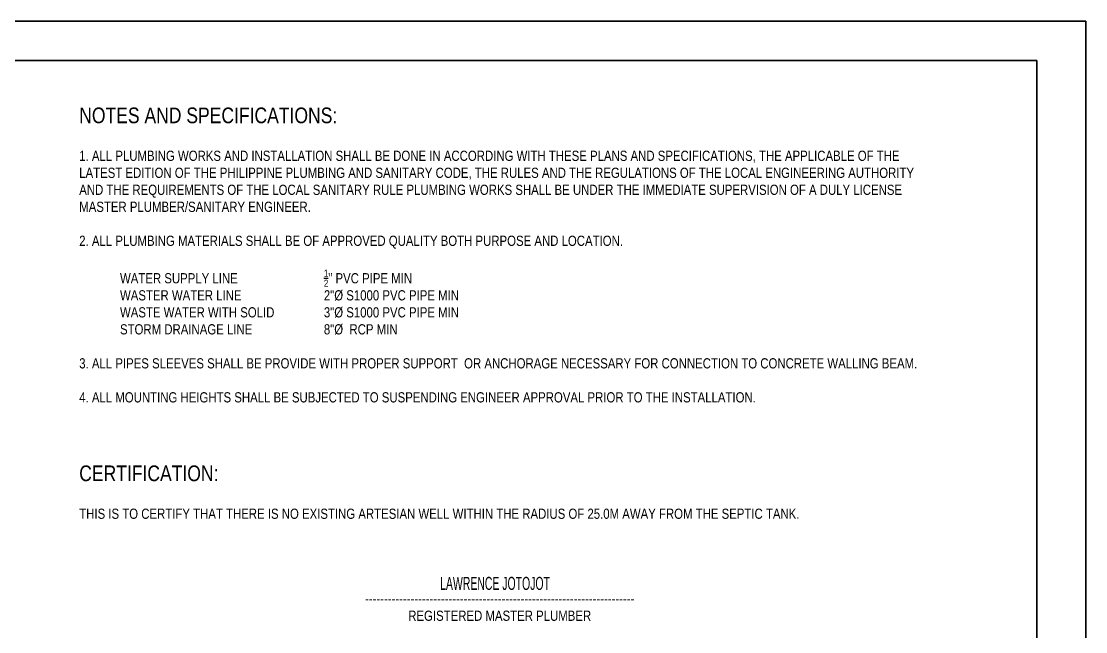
# Model space of a CAD drawing. Header units: millimetres. Extents: x -248340 to 456025, y 261499 to 1049645.
# Drawn here: x 319156 to 373455, y 463281 to 494404 of the extents above; entities that cross this region are included whole.
import ezdxf

# ---------------------------------------------------------------- set-up
doc = ezdxf.new("R2010")
doc.units = ezdxf.units.MM
doc.header["$LTSCALE"] = 8
doc.header["$MEASUREMENT"] = 0
doc.layers.get('0').update_dxf_attribs({"linetype": 'CONTINUOUS'})
doc.layers.add('A-TEXT', color=251, linetype='CONTINUOUS', lineweight=15)
doc.layers.add('mv', color=30, linetype='CONTINUOUS', plot=False)
doc.styles.get("Standard").update_dxf_attribs({"font": 'txt.shx', "width": 0.7, "bigfont": 'extfont.shx'})

msp = doc.modelspace()

# ---------------------------------------------------------------- linework, layer by layer
at = {"layer": 'mv', "color": 6}
for p, q in [((289354.998, 494404.096), (373454.998, 494404.096)), ((373454.998, 494404.096), (373454.998, 435004.096)), ((291354.998, 492404.096), (370954.998, 492404.096)), ((370954.998, 437004.096), (370954.998, 492404.096))]:
    msp.add_line(p, q, dxfattribs=at)

# ---------------------------------------------------------------- texts
at = {"color": 7, "lineweight": 5, "insert": (322111.375, 490007.477), "char_height": 520, "width": 42898.2431, "attachment_point": 1}
msp.add_mtext('\\A1;\\pxql;{\\fArial|b0|i0|c0|p34;\\H1.53846x;\\W0.8;NOTES AND SPECIFICATIONS:\\P\\H0.65x;\\P1. ALL PLUMBING WORKS AND INSTALLATION SHALL BE DONE IN ACCORDING WITH THESE PLANS AND SPECIFICATIONS, THE APPLICABLE OF THE LATEST EDITION OF THE PHILIPPINE PLUMBING AND SANITARY CODE, THE RULES AND THE REGULATIONS OF THE LOCAL ENGINEERING AUTHORITY AND THE REQUIREMENTS OF THE LOCAL SANITARY RULE PLUMBING WORKS SHALL BE UNDER THE IMMEDIATE SUPERVISION OF A DULY LICENSE MASTER PLUMBER/SANITARY ENGINEER.\\P\\P2. ALL PLUMBING MATERIALS SHALL BE OF APPROVED QUALITY BOTH PURPOSE AND LOCATION.\\P\\P^IWATER SUPPLY LINE ^I^I^I\\H0.7x;\\S1/2;\\H1.42857x;" PVC PIPE MIN\\P^IWASTER WATER LINE ^I^I2"%%C S1000 PVC PIPE MIN\\P^IWASTE WATER WITH SOLID^I^I3"%%C S1000 PVC PIPE MIN\\P^ISTORM DRAINAGE LINE^I^I8"%%C  RCP MIN\\P\\P3. ALL PIPES SLEEVES SHALL BE PROVIDE WITH PROPER SUPPORT  OR ANCHORAGE NECESSARY FOR CONNECTION TO CONCRETE WALLING BEAM.\\P \\P4. ALL MOUNTING HEIGHTS SHALL BE SUBJECTED TO SUSPENDING ENGINEER APPROVAL PRIOR TO THE INSTALLATION.\\P\\P\\H1.15385x;\\P\\P\\H1.33332x;CERTIFICATION:\\H0.65001x;^I\\P\\PTHIS IS TO CERTIFY THAT THERE IS NO EXISTING ARTESIAN WELL WITHIN THE RADIUS OF 25.0M AWAY FROM THE SEPTIC TANK.\\P\\P\\P\\P\\P\\pqc;-----------------------------------------------------------------------\\PREGISTERED MASTER PLUMBER}', dxfattribs=at)
at = {"layer": 'A-TEXT', "transparency": 33554687, "insert": (343323.084, 465740.48, -38122.935), "char_height": 772.71616, "width": 13890.80398, "attachment_point": 5}
msp.add_mtext('{\\fTw Cen MT Condensed|b0|i0|c0|p34;\\H0.86104x;LAWRENCE JOTOJOT}', dxfattribs=at)

doc.saveas('drawing.dxf')
